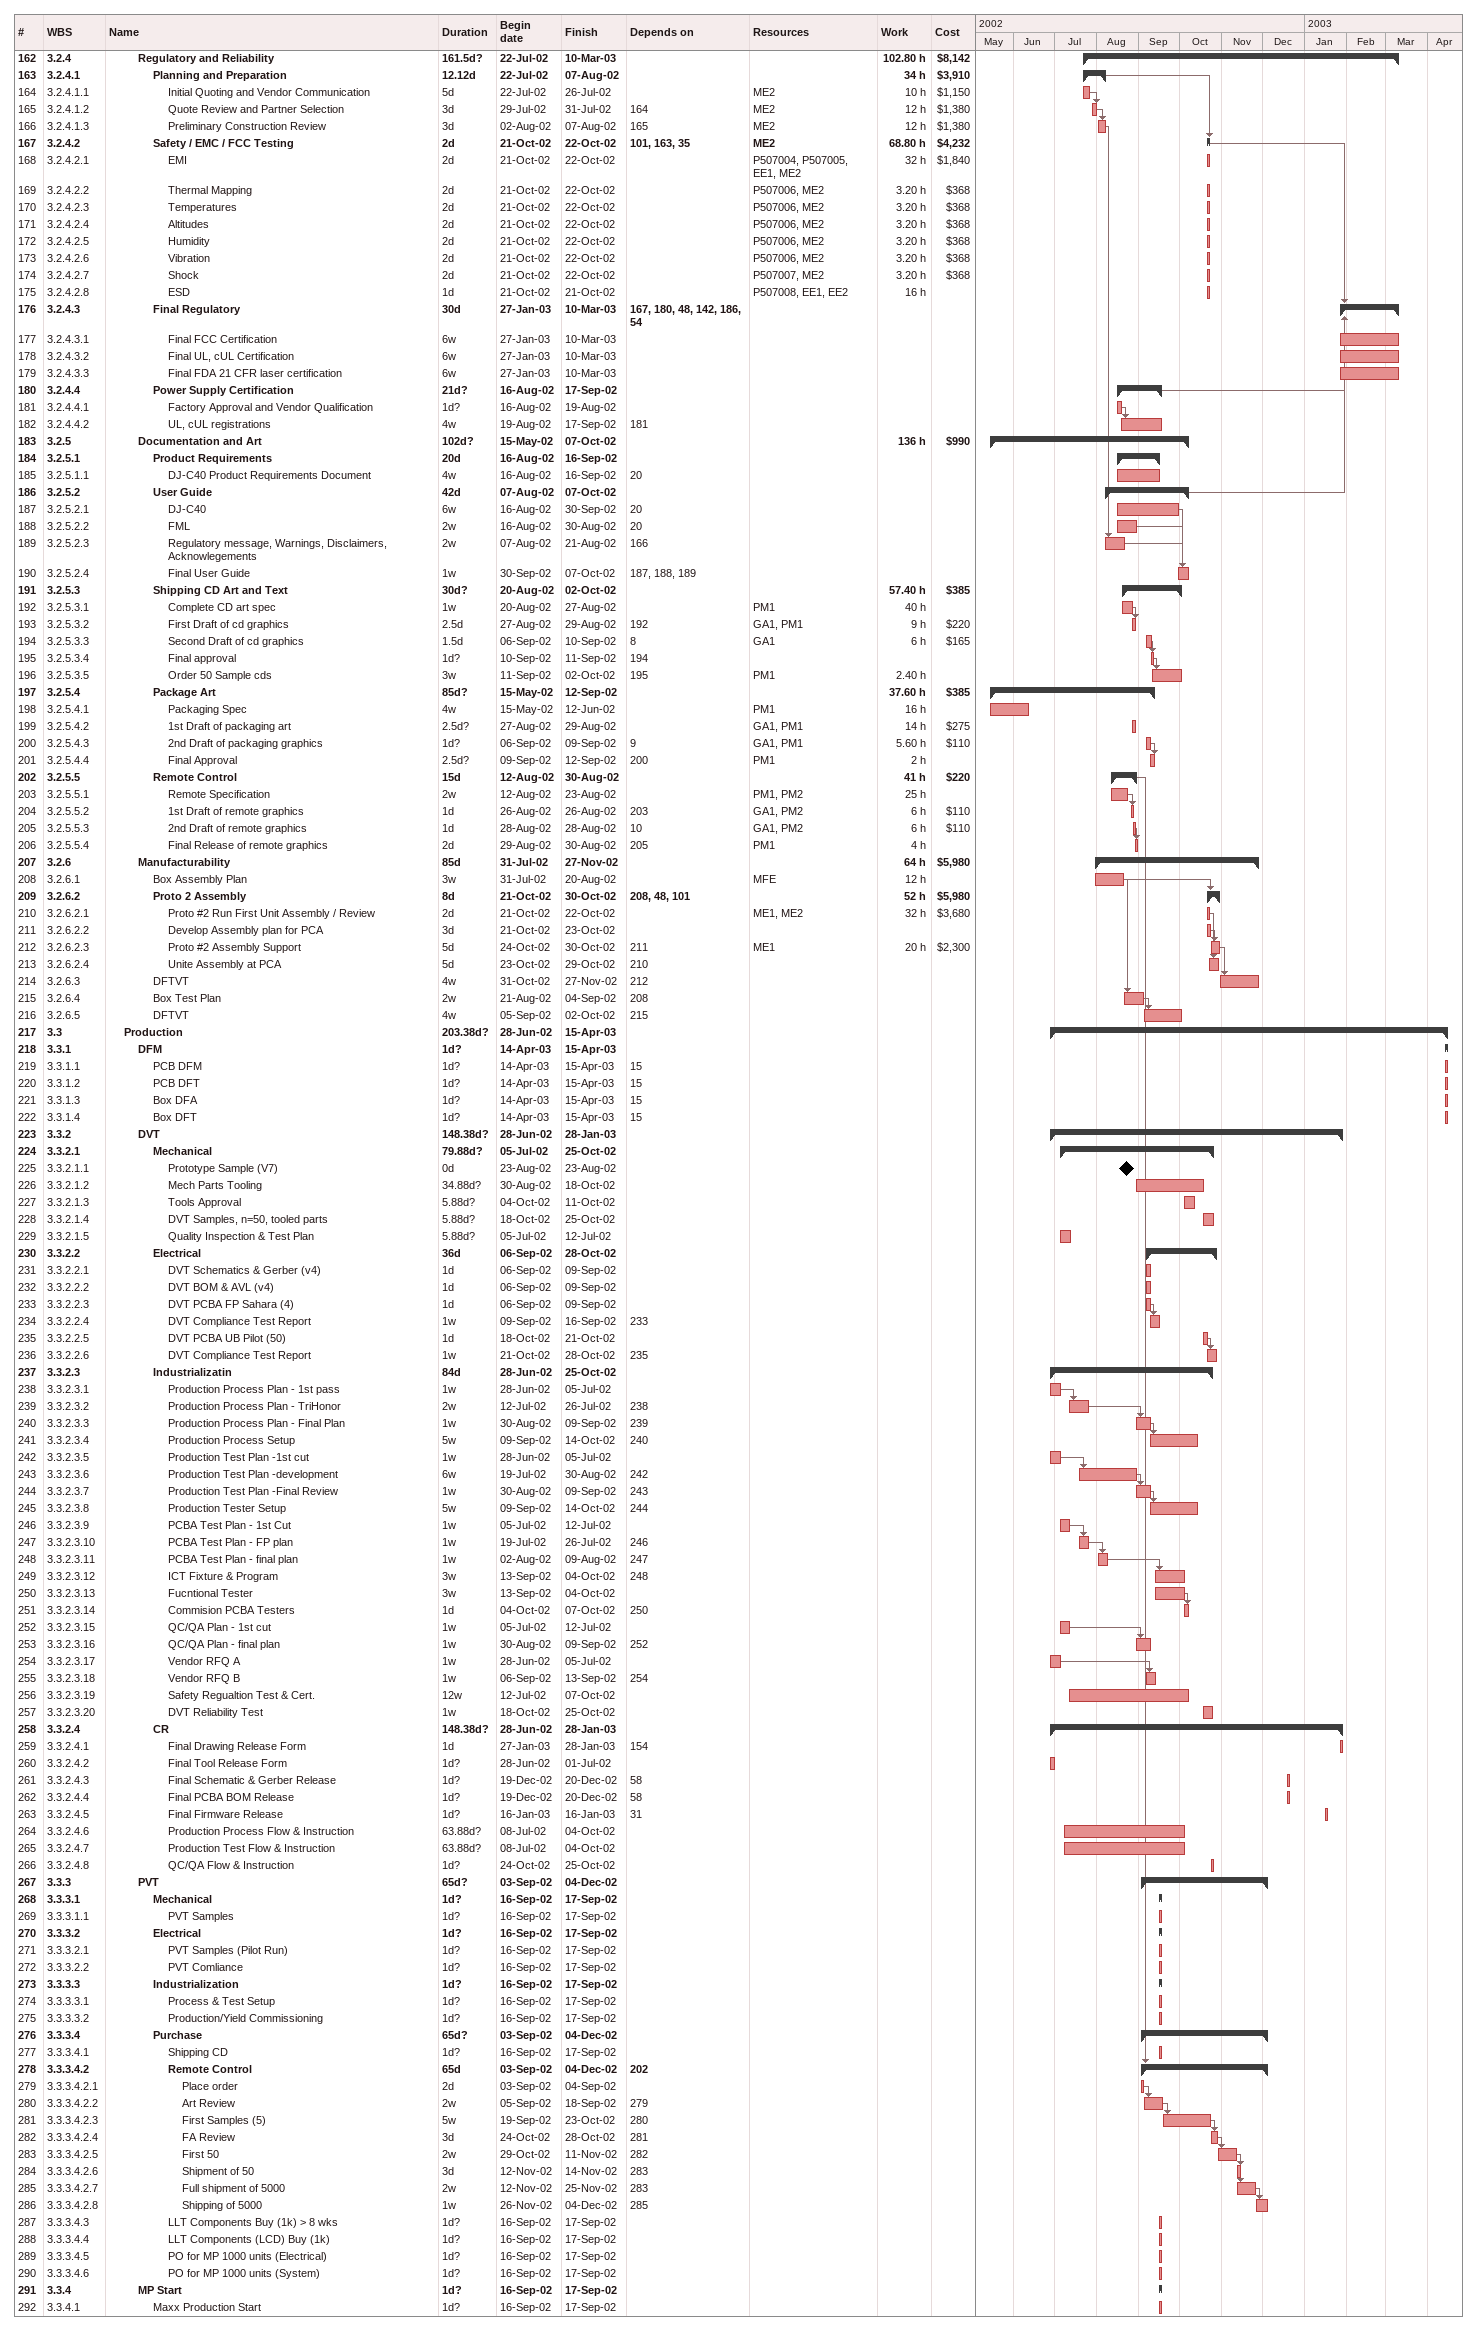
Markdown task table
| ID | WBS | Task | Duration | Start | Finish | Predecessors | Resources | Work (h) | Cost ($) |
|---|---|---|---|---|---|---|---|---|---|
| 162 | 3.2.4 | **Regulatory and Reliability** | 161.5d? | 2002-07-22 | 2003-03-10 |  |  | 102.80 | 8142 |
| 163 | 3.2.4.1 | **Planning and Preparation** | 12.12d | 2002-07-22 | 2002-08-07 |  |  | 34 | 3910 |
| 164 | 3.2.4.1.1 | Initial Quoting and Vendor Communication | 5d | 2002-07-22 | 2002-07-26 |  | ME2 | 10 | 1150 |
| 165 | 3.2.4.1.2 | Quote Review and Partner Selection | 3d | 2002-07-29 | 2002-07-31 | 164 | ME2 | 12 | 1380 |
| 166 | 3.2.4.1.3 | Preliminary Construction Review | 3d | 2002-08-02 | 2002-08-07 | 165 | ME2 | 12 | 1380 |
| 167 | 3.2.4.2 | **Safety / EMC / FCC Testing** | 2d | 2002-10-21 | 2002-10-22 | 101, 163, 35 | ME2 | 68.80 | 4232 |
| 168 | 3.2.4.2.1 | EMI | 2d | 2002-10-21 | 2002-10-22 |  | P507004, P507005, EE1, ME2 | 32 | 1840 |
| 169 | 3.2.4.2.2 | Thermal Mapping | 2d | 2002-10-21 | 2002-10-22 |  | P507006, ME2 | 3.20 | 368 |
| 170 | 3.2.4.2.3 | Temperatures | 2d | 2002-10-21 | 2002-10-22 |  | P507006, ME2 | 3.20 | 368 |
| 171 | 3.2.4.2.4 | Altitudes | 2d | 2002-10-21 | 2002-10-22 |  | P507006, ME2 | 3.20 | 368 |
| 172 | 3.2.4.2.5 | Humidity | 2d | 2002-10-21 | 2002-10-22 |  | P507006, ME2 | 3.20 | 368 |
| 173 | 3.2.4.2.6 | Vibration | 2d | 2002-10-21 | 2002-10-22 |  | P507006, ME2 | 3.20 | 368 |
| 174 | 3.2.4.2.7 | Shock | 2d | 2002-10-21 | 2002-10-22 |  | P507007, ME2 | 3.20 | 368 |
| 175 | 3.2.4.2.8 | ESD | 1d | 2002-10-21 | 2002-10-21 |  | P507008, EE1, EE2 | 16 |  |
| 176 | 3.2.4.3 | **Final Regulatory** | 30d | 2003-01-27 | 2003-03-10 | 167, 180, 48, 142, 186, 54 |  |  |  |
| 177 | 3.2.4.3.1 | Final FCC Certification | 6w | 2003-01-27 | 2003-03-10 |  |  |  |  |
| 178 | 3.2.4.3.2 | Final UL, cUL Certification | 6w | 2003-01-27 | 2003-03-10 |  |  |  |  |
| 179 | 3.2.4.3.3 | Final FDA 21 CFR laser certification | 6w | 2003-01-27 | 2003-03-10 |  |  |  |  |
| 180 | 3.2.4.4 | **Power Supply Certification** | 21d? | 2002-08-16 | 2002-09-17 |  |  |  |  |
| 181 | 3.2.4.4.1 | Factory Approval and Vendor Qualification | 1d? | 2002-08-16 | 2002-08-19 |  |  |  |  |
| 182 | 3.2.4.4.2 | UL, cUL registrations | 4w | 2002-08-19 | 2002-09-17 | 181 |  |  |  |
| 183 | 3.2.5 | **Documentation and Art** | 102d? | 2002-05-15 | 2002-10-07 |  |  | 136 | 990 |
| 184 | 3.2.5.1 | **Product Requirements** | 20d | 2002-08-16 | 2002-09-16 |  |  |  |  |
| 185 | 3.2.5.1.1 | DJ-C40 Product Requirements Document | 4w | 2002-08-16 | 2002-09-16 | 20 |  |  |  |
| 186 | 3.2.5.2 | **User Guide** | 42d | 2002-08-07 | 2002-10-07 |  |  |  |  |
| 187 | 3.2.5.2.1 | DJ-C40 | 6w | 2002-08-16 | 2002-09-30 | 20 |  |  |  |
| 188 | 3.2.5.2.2 | FML | 2w | 2002-08-16 | 2002-08-30 | 20 |  |  |  |
| 189 | 3.2.5.2.3 | Regulatory message, Warnings, Disclaimers, Acknowlegements | 2w | 2002-08-07 | 2002-08-21 | 166 |  |  |  |
| 190 | 3.2.5.2.4 | Final User Guide | 1w | 2002-09-30 | 2002-10-07 | 187, 188, 189 |  |  |  |
| 191 | 3.2.5.3 | **Shipping CD Art and Text** | 30d? | 2002-08-20 | 2002-10-02 |  |  | 57.40 | 385 |
| 192 | 3.2.5.3.1 | Complete CD art spec | 1w | 2002-08-20 | 2002-08-27 |  | PM1 | 40 |  |
| 193 | 3.2.5.3.2 | First Draft of cd graphics | 2.5d | 2002-08-27 | 2002-08-29 | 192 | GA1, PM1 | 9 | 220 |
| 194 | 3.2.5.3.3 | Second Draft of cd graphics | 1.5d | 2002-09-06 | 2002-09-10 | 8 | GA1 | 6 | 165 |
| 195 | 3.2.5.3.4 | Final approval | 1d? | 2002-09-10 | 2002-09-11 | 194 |  |  |  |
| 196 | 3.2.5.3.5 | Order 50 Sample cds | 3w | 2002-09-11 | 2002-10-02 | 195 | PM1 | 2.40 |  |
| 197 | 3.2.5.4 | **Package Art** | 85d? | 2002-05-15 | 2002-09-12 |  |  | 37.60 | 385 |
| 198 | 3.2.5.4.1 | Packaging Spec | 4w | 2002-05-15 | 2002-06-12 |  | PM1 | 16 |  |
| 199 | 3.2.5.4.2 | 1st Draft of packaging art | 2.5d? | 2002-08-27 | 2002-08-29 |  | GA1, PM1 | 14 | 275 |
| 200 | 3.2.5.4.3 | 2nd Draft of packaging graphics | 1d? | 2002-09-06 | 2002-09-09 | 9 | GA1, PM1 | 5.60 | 110 |
| 201 | 3.2.5.4.4 | Final Approval | 2.5d? | 2002-09-09 | 2002-09-12 | 200 | PM1 | 2 |  |
| 202 | 3.2.5.5 | **Remote Control** | 15d | 2002-08-12 | 2002-08-30 |  |  | 41 | 220 |
| 203 | 3.2.5.5.1 | Remote Specification | 2w | 2002-08-12 | 2002-08-23 |  | PM1, PM2 | 25 |  |
| 204 | 3.2.5.5.2 | 1st Draft of remote graphics | 1d | 2002-08-26 | 2002-08-26 | 203 | GA1, PM2 | 6 | 110 |
| 205 | 3.2.5.5.3 | 2nd Draft of remote graphics | 1d | 2002-08-28 | 2002-08-28 | 10 | GA1, PM2 | 6 | 110 |
| 206 | 3.2.5.5.4 | Final Release of remote graphics | 2d | 2002-08-29 | 2002-08-30 | 205 | PM1 | 4 |  |
| 207 | 3.2.6 | **Manufacturability** | 85d | 2002-07-31 | 2002-11-27 |  |  | 64 | 5980 |
| 208 | 3.2.6.1 | Box Assembly Plan | 3w | 2002-07-31 | 2002-08-20 |  | MFE | 12 |  |
| 209 | 3.2.6.2 | **Proto 2 Assembly** | 8d | 2002-10-21 | 2002-10-30 | 208, 48, 101 |  | 52 | 5980 |
| 210 | 3.2.6.2.1 | Proto #2 Run First Unit Assembly / Review | 2d | 2002-10-21 | 2002-10-22 |  | ME1, ME2 | 32 | 3680 |
| 211 | 3.2.6.2.2 | Develop Assembly plan for PCA | 3d | 2002-10-21 | 2002-10-23 |  |  |  |  |
| 212 | 3.2.6.2.3 | Proto #2 Assembly Support | 5d | 2002-10-24 | 2002-10-30 | 211 | ME1 | 20 | 2300 |
| 213 | 3.2.6.2.4 | Unite Assembly at PCA | 5d | 2002-10-23 | 2002-10-29 | 210 |  |  |  |
| 214 | 3.2.6.3 | DFTVT | 4w | 2002-10-31 | 2002-11-27 | 212 |  |  |  |
| 215 | 3.2.6.4 | Box Test Plan | 2w | 2002-08-21 | 2002-09-04 | 208 |  |  |  |
| 216 | 3.2.6.5 | DFTVT | 4w | 2002-09-05 | 2002-10-02 | 215 |  |  |  |
| 217 | 3.3 | **Production** | 203.38d? | 2002-06-28 | 2003-04-15 |  |  |  |  |
| 218 | 3.3.1 | **DFM** | 1d? | 2003-04-14 | 2003-04-15 |  |  |  |  |
| 219 | 3.3.1.1 | PCB DFM | 1d? | 2003-04-14 | 2003-04-15 | 15 |  |  |  |
| 220 | 3.3.1.2 | PCB DFT | 1d? | 2003-04-14 | 2003-04-15 | 15 |  |  |  |
| 221 | 3.3.1.3 | Box DFA | 1d? | 2003-04-14 | 2003-04-15 | 15 |  |  |  |
| 222 | 3.3.1.4 | Box DFT | 1d? | 2003-04-14 | 2003-04-15 | 15 |  |  |  |
| 223 | 3.3.2 | **DVT** | 148.38d? | 2002-06-28 | 2003-01-28 |  |  |  |  |
| 224 | 3.3.2.1 | **Mechanical** | 79.88d? | 2002-07-05 | 2002-10-25 |  |  |  |  |
| 225 | 3.3.2.1.1 | Prototype Sample (V7) | 0d | 2002-08-23 | 2002-08-23 |  |  |  |  |
| 226 | 3.3.2.1.2 | Mech Parts Tooling | 34.88d? | 2002-08-30 | 2002-10-18 |  |  |  |  |
| 227 | 3.3.2.1.3 | Tools Approval | 5.88d? | 2002-10-04 | 2002-10-11 |  |  |  |  |
| 228 | 3.3.2.1.4 | DVT Samples, n=50, tooled parts | 5.88d? | 2002-10-18 | 2002-10-25 |  |  |  |  |
| 229 | 3.3.2.1.5 | Quality Inspection & Test Plan | 5.88d? | 2002-07-05 | 2002-07-12 |  |  |  |  |
| 230 | 3.3.2.2 | **Electrical** | 36d | 2002-09-06 | 2002-10-28 |  |  |  |  |
| 231 | 3.3.2.2.1 | DVT Schematics & Gerber (v4) | 1d | 2002-09-06 | 2002-09-09 |  |  |  |  |
| 232 | 3.3.2.2.2 | DVT BOM & AVL (v4) | 1d | 2002-09-06 | 2002-09-09 |  |  |  |  |
| 233 | 3.3.2.2.3 | DVT PCBA FP Sahara (4) | 1d | 2002-09-06 | 2002-09-09 |  |  |  |  |
| 234 | 3.3.2.2.4 | DVT Compliance Test Report | 1w | 2002-09-09 | 2002-09-16 | 233 |  |  |  |
| 235 | 3.3.2.2.5 | DVT PCBA UB Pilot (50) | 1d | 2002-10-18 | 2002-10-21 |  |  |  |  |
| 236 | 3.3.2.2.6 | DVT Compliance Test Report | 1w | 2002-10-21 | 2002-10-28 | 235 |  |  |  |
| 237 | 3.3.2.3 | **Industrializatin** | 84d | 2002-06-28 | 2002-10-25 |  |  |  |  |
| 238 | 3.3.2.3.1 | Production Process Plan - 1st pass | 1w | 2002-06-28 | 2002-07-05 |  |  |  |  |
| 239 | 3.3.2.3.2 | Production Process Plan - TriHonor | 2w | 2002-07-12 | 2002-07-26 | 238 |  |  |  |
| 240 | 3.3.2.3.3 | Production Process Plan - Final Plan | 1w | 2002-08-30 | 2002-09-09 | 239 |  |  |  |
| 241 | 3.3.2.3.4 | Production Process Setup | 5w | 2002-09-09 | 2002-10-14 | 240 |  |  |  |
| 242 | 3.3.2.3.5 | Production Test Plan -1st cut | 1w | 2002-06-28 | 2002-07-05 |  |  |  |  |
| 243 | 3.3.2.3.6 | Production Test Plan -development | 6w | 2002-07-19 | 2002-08-30 | 242 |  |  |  |
| 244 | 3.3.2.3.7 | Production Test Plan -Final Review | 1w | 2002-08-30 | 2002-09-09 | 243 |  |  |  |
| 245 | 3.3.2.3.8 | Production Tester Setup | 5w | 2002-09-09 | 2002-10-14 | 244 |  |  |  |
| 246 | 3.3.2.3.9 | PCBA Test Plan - 1st Cut | 1w | 2002-07-05 | 2002-07-12 |  |  |  |  |
| 247 | 3.3.2.3.10 | PCBA Test Plan - FP plan | 1w | 2002-07-19 | 2002-07-26 | 246 |  |  |  |
| 248 | 3.3.2.3.11 | PCBA Test Plan - final plan | 1w | 2002-08-02 | 2002-08-09 | 247 |  |  |  |
| 249 | 3.3.2.3.12 | ICT Fixture & Program | 3w | 2002-09-13 | 2002-10-04 | 248 |  |  |  |
| 250 | 3.3.2.3.13 | Fucntional Tester | 3w | 2002-09-13 | 2002-10-04 |  |  |  |  |
| 251 | 3.3.2.3.14 | Commision PCBA Testers | 1d | 2002-10-04 | 2002-10-07 | 250 |  |  |  |
| 252 | 3.3.2.3.15 | QC/QA Plan - 1st cut | 1w | 2002-07-05 | 2002-07-12 |  |  |  |  |
| 253 | 3.3.2.3.16 | QC/QA Plan - final plan | 1w | 2002-08-30 | 2002-09-09 | 252 |  |  |  |
| 254 | 3.3.2.3.17 | Vendor RFQ A | 1w | 2002-06-28 | 2002-07-05 |  |  |  |  |
| 255 | 3.3.2.3.18 | Vendor RFQ B | 1w | 2002-09-06 | 2002-09-13 | 254 |  |  |  |
| 256 | 3.3.2.3.19 | Safety Regualtion Test & Cert. | 12w | 2002-07-12 | 2002-10-07 |  |  |  |  |
| 257 | 3.3.2.3.20 | DVT Reliability Test | 1w | 2002-10-18 | 2002-10-25 |  |  |  |  |
| 258 | 3.3.2.4 | **CR** | 148.38d? | 2002-06-28 | 2003-01-28 |  |  |  |  |
| 259 | 3.3.2.4.1 | Final Drawing Release Form | 1d | 2003-01-27 | 2003-01-28 | 154 |  |  |  |
| 260 | 3.3.2.4.2 | Final Tool Release Form | 1d? | 2002-06-28 | 2002-07-01 |  |  |  |  |
| 261 | 3.3.2.4.3 | Final Schematic & Gerber Release | 1d? | 2002-12-19 | 2002-12-20 | 58 |  |  |  |
| 262 | 3.3.2.4.4 | Final PCBA BOM Release | 1d? | 2002-12-19 | 2002-12-20 | 58 |  |  |  |
| 263 | 3.3.2.4.5 | Final Firmware Release | 1d? | 2003-01-16 | 2003-01-16 | 31 |  |  |  |
| 264 | 3.3.2.4.6 | Production Process Flow & Instruction | 63.88d? | 2002-07-08 | 2002-10-04 |  |  |  |  |
| 265 | 3.3.2.4.7 | Production Test Flow & Instruction | 63.88d? | 2002-07-08 | 2002-10-04 |  |  |  |  |
| 266 | 3.3.2.4.8 | QC/QA Flow & Instruction | 1d? | 2002-10-24 | 2002-10-25 |  |  |  |  |
| 267 | 3.3.3 | **PVT** | 65d? | 2002-09-03 | 2002-12-04 |  |  |  |  |
| 268 | 3.3.3.1 | **Mechanical** | 1d? | 2002-09-16 | 2002-09-17 |  |  |  |  |
| 269 | 3.3.3.1.1 | PVT Samples | 1d? | 2002-09-16 | 2002-09-17 |  |  |  |  |
| 270 | 3.3.3.2 | **Electrical** | 1d? | 2002-09-16 | 2002-09-17 |  |  |  |  |
| 271 | 3.3.3.2.1 | PVT Samples (Pilot Run) | 1d? | 2002-09-16 | 2002-09-17 |  |  |  |  |
| 272 | 3.3.3.2.2 | PVT Comliance | 1d? | 2002-09-16 | 2002-09-17 |  |  |  |  |
| 273 | 3.3.3.3 | **Industrialization** | 1d? | 2002-09-16 | 2002-09-17 |  |  |  |  |
| 274 | 3.3.3.3.1 | Process & Test Setup | 1d? | 2002-09-16 | 2002-09-17 |  |  |  |  |
| 275 | 3.3.3.3.2 | Production/Yield Commissioning | 1d? | 2002-09-16 | 2002-09-17 |  |  |  |  |
| 276 | 3.3.3.4 | **Purchase** | 65d? | 2002-09-03 | 2002-12-04 |  |  |  |  |
| 277 | 3.3.3.4.1 | Shipping CD | 1d? | 2002-09-16 | 2002-09-17 |  |  |  |  |
| 278 | 3.3.3.4.2 | **Remote Control** | 65d | 2002-09-03 | 2002-12-04 | 202 |  |  |  |
| 279 | 3.3.3.4.2.1 | Place order | 2d | 2002-09-03 | 2002-09-04 |  |  |  |  |
| 280 | 3.3.3.4.2.2 | Art Review | 2w | 2002-09-05 | 2002-09-18 | 279 |  |  |  |
| 281 | 3.3.3.4.2.3 | First Samples (5) | 5w | 2002-09-19 | 2002-10-23 | 280 |  |  |  |
| 282 | 3.3.3.4.2.4 | FA Review | 3d | 2002-10-24 | 2002-10-28 | 281 |  |  |  |
| 283 | 3.3.3.4.2.5 | First 50 | 2w | 2002-10-29 | 2002-11-11 | 282 |  |  |  |
| 284 | 3.3.3.4.2.6 | Shipment of 50 | 3d | 2002-11-12 | 2002-11-14 | 283 |  |  |  |
| 285 | 3.3.3.4.2.7 | Full shipment of 5000 | 2w | 2002-11-12 | 2002-11-25 | 283 |  |  |  |
| 286 | 3.3.3.4.2.8 | Shipping of 5000 | 1w | 2002-11-26 | 2002-12-04 | 285 |  |  |  |
| 287 | 3.3.3.4.3 | LLT Components Buy (1k) > 8 wks | 1d? | 2002-09-16 | 2002-09-17 |  |  |  |  |
| 288 | 3.3.3.4.4 | LLT Components (LCD) Buy (1k) | 1d? | 2002-09-16 | 2002-09-17 |  |  |  |  |
| 289 | 3.3.3.4.5 | PO for MP 1000 units (Electrical) | 1d? | 2002-09-16 | 2002-09-17 |  |  |  |  |
| 290 | 3.3.3.4.6 | PO for MP 1000 units (System) | 1d? | 2002-09-16 | 2002-09-17 |  |  |  |  |
| 291 | 3.3.4 | **MP Start** | 1d? | 2002-09-16 | 2002-09-17 |  |  |  |  |
| 292 | 3.3.4.1 | Maxx Production Start | 1d? | 2002-09-16 | 2002-09-17 |  |  |  |  |
